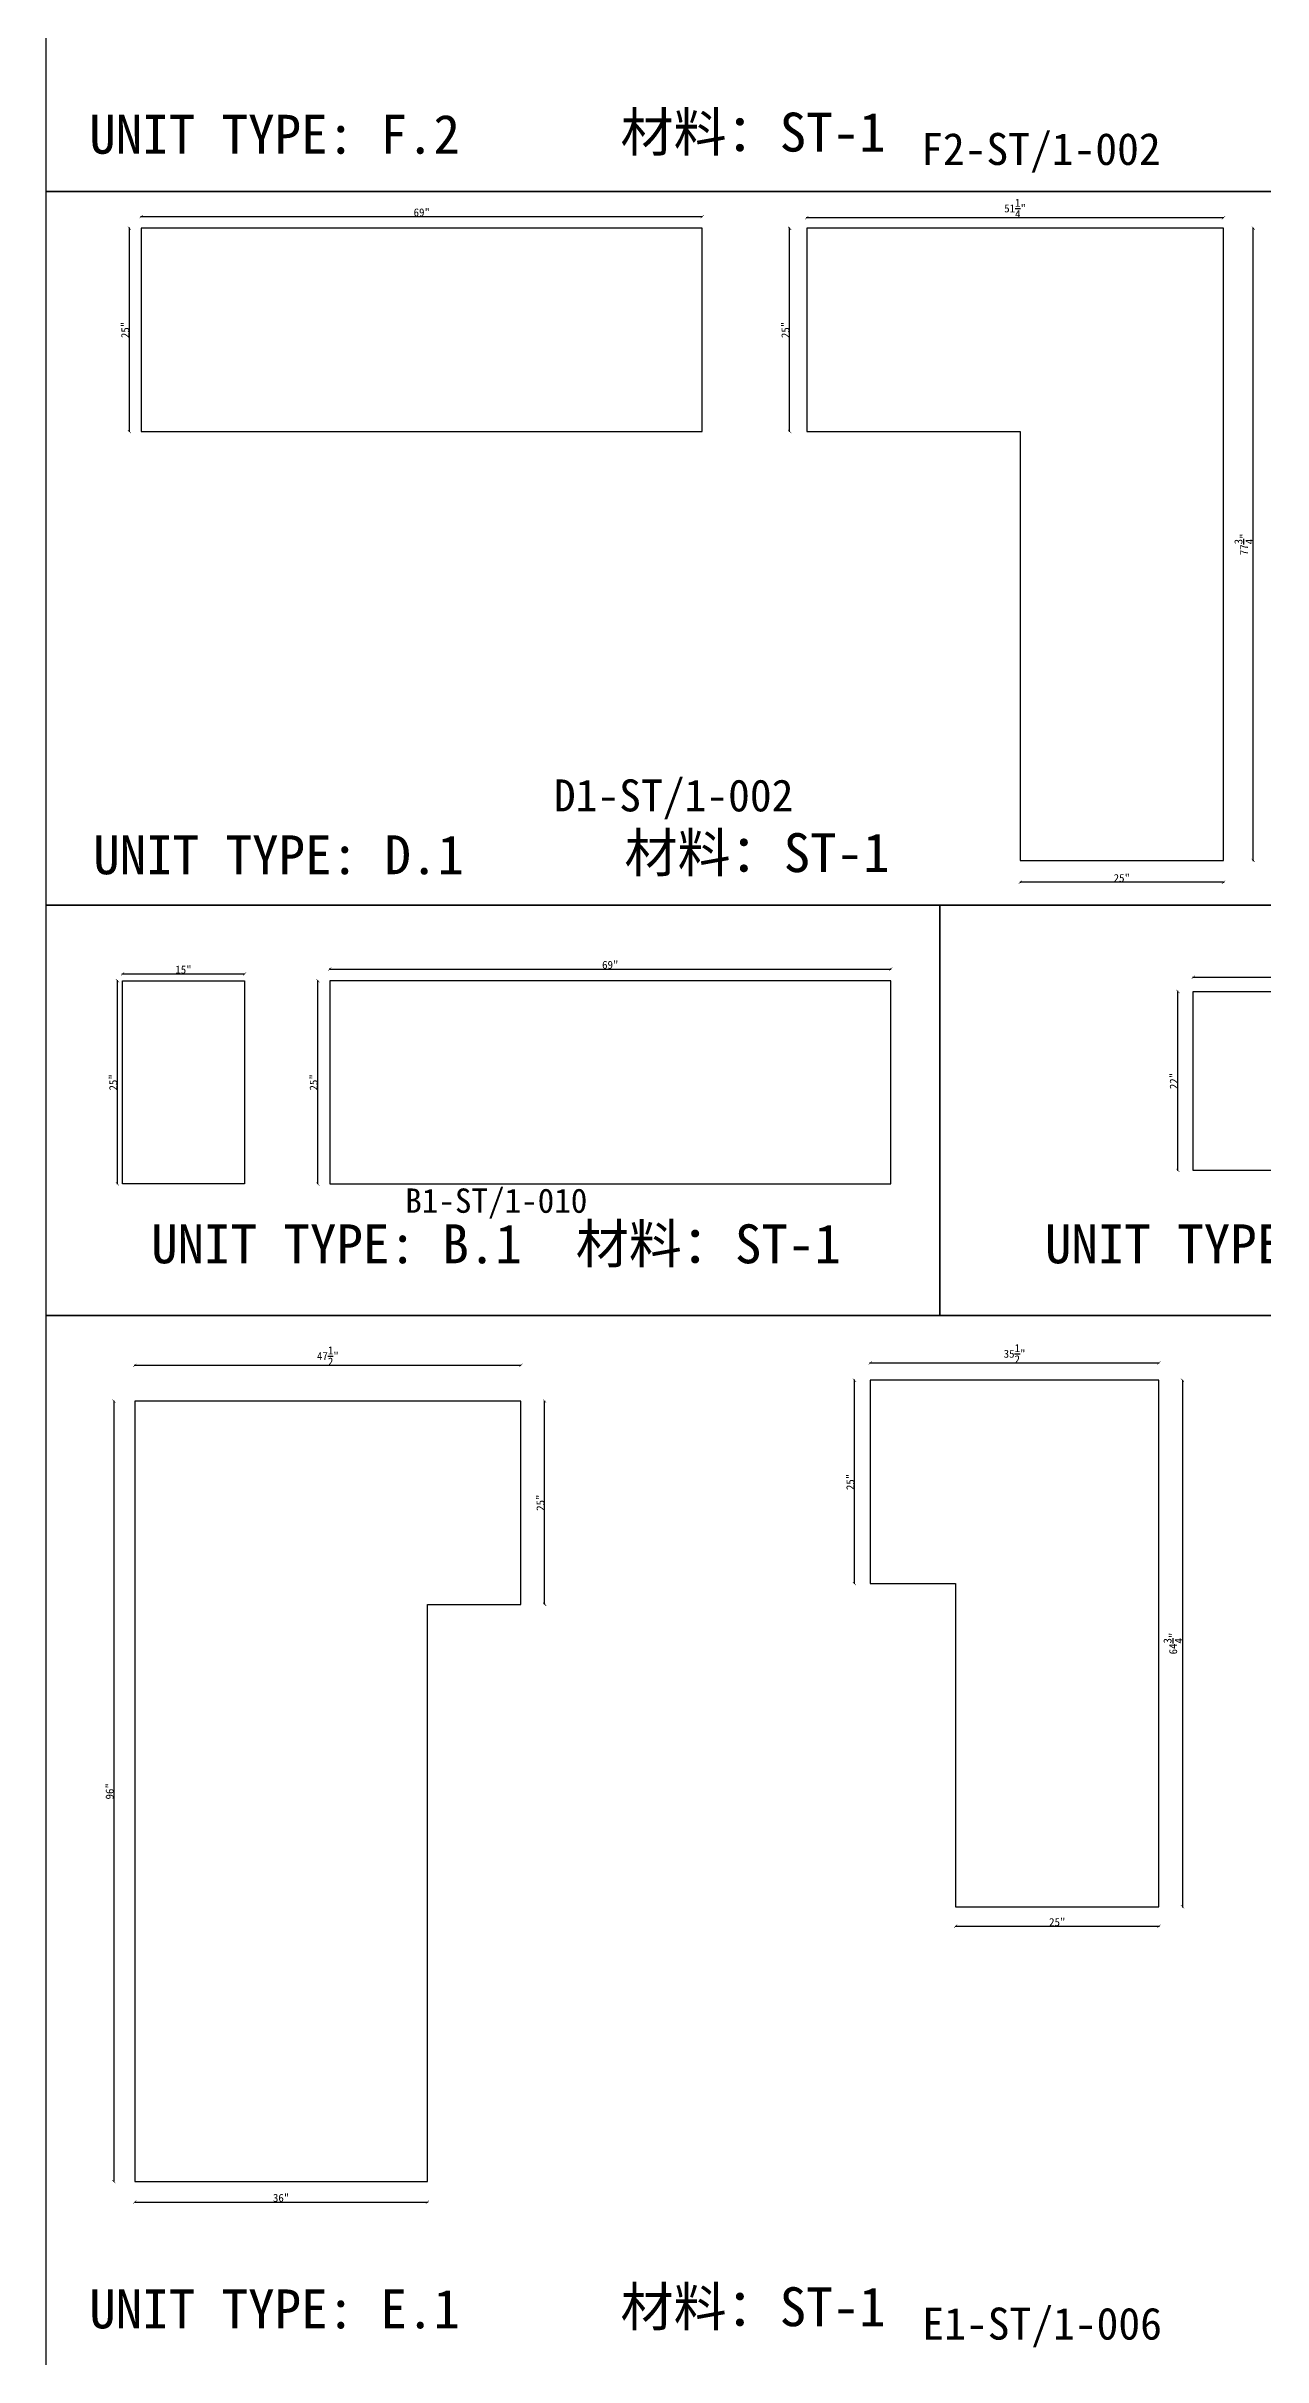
# Model space of a CAD drawing. Header units: millimetres. Extents: x -46966 to 138077, y -48408 to 2116.
# Drawn here: x 3188 to 6988, y -19970 to -12752 of the extents above; entities that cross this region are included whole.
import ezdxf
from ezdxf.enums import TextEntityAlignment as Align

# ---------------------------------------------------------------- set-up
doc = ezdxf.new("R2010")
doc.units = ezdxf.units.MM
doc.layers.add('PART_NUMBER', color=3, linetype='Continuous')
doc.styles.add('样式 1', font='')
doc.styles.get('样式 1').set_extended_font_data('NSimSun')
doc.dimstyles.new('副本 ISO-25', dxfattribs={"dimtxt": 25, "dimasz": 10, "dimexe": 1.5, "dimexo": 0.5, "dimtad": 1, "dimlfac": 0.03937, "dimlunit": 5, "dimtxsty": '样式 1', "dimblk": 'ARCHTICK', "dimcen": 2.5, "dimclrd": 256, "dimclrt": 1, "dimazin": 3, "dimtfac": 1, "dimtmove": 0, "dimatfit": 3, "dimfxlon": 1})

# ---------------------------------------------------------------- blocks, each defined once
blk = doc.blocks.new('_ArchTick')
at = {"color": 0, "linetype": 'ByBlock', "const_width": 0.15}
blk.add_lwpolyline([(-0.5, -0.5), (0.5, 0.5)], dxfattribs=at)
blk = doc.blocks.new('*D577')
at = {"color": 0, "lineweight": -2, "transparency": 16777216}
for p, q in [((3448.3, -13320.4), (3445.8, -13320.4)), ((3448.3, -13955.4), (3445.8, -13955.4))]:
    blk.add_line(p, q, dxfattribs=at)
at = {"lineweight": -2, "transparency": 16777216}
blk.add_line((3447.3, -13955.4), (3447.3, -13320.4), dxfattribs=at)
at = {"layer": 'Defpoints', "color": 0, "transparency": 16777216}
for p in [(3447.3, -13320.4), (3484.3, -13320.4), (3484.3, -13955.4)]:
    blk.add_point(p, dxfattribs=at)
at = {"lineweight": -2, "transparency": 16777216, "xscale": 10, "yscale": 10, "zscale": 10}
for p, rotation in [((3447.3, -13320.4), 90), ((3447.3, -13955.4), 270)]:
    blk.add_blockref('_ArchTick', p, dxfattribs=dict(at, rotation=rotation))
at = {"color": 1, "transparency": 16777216, "insert": (3434.2, -13637.9), "char_height": 25, "attachment_point": 5, "rotation": 90, "style": '样式 1'}
blk.add_mtext('\\A1;25"', dxfattribs=at)
blk = doc.blocks.new('*D578')
at = {"color": 0, "lineweight": -2, "transparency": 16777216}
for p, q in [((3484.3, -13285), (3484.3, -13282.5)), ((5236.9, -13285), (5236.9, -13282.5))]:
    blk.add_line(p, q, dxfattribs=at)
at = {"lineweight": -2, "transparency": 16777216}
blk.add_line((3484.3, -13284), (5236.9, -13284), dxfattribs=at)
at = {"layer": 'Defpoints', "color": 0, "transparency": 16777216}
for p in [(3484.3, -13320.4), (5236.9, -13284), (5236.9, -13320.4)]:
    blk.add_point(p, dxfattribs=at)
at = {"lineweight": -2, "transparency": 16777216, "xscale": 10, "yscale": 10, "zscale": 10, "rotation": 180}
blk.add_blockref('_ArchTick', (3484.3, -13284), dxfattribs=at)
at = {"lineweight": -2, "transparency": 16777216, "xscale": 10, "yscale": 10, "zscale": 10}
blk.add_blockref('_ArchTick', (5236.9, -13284), dxfattribs=at)
at = {"color": 1, "transparency": 16777216, "insert": (4360.6, -13270.9), "char_height": 25, "attachment_point": 5, "style": '样式 1'}
blk.add_mtext('\\A1;69"', dxfattribs=at)
blk = doc.blocks.new('*D579')
at = {"color": 0, "lineweight": -2, "transparency": 16777216}
for p, q in [((5563.2, -13288.2), (5563.2, -13285.7)), ((6864.9, -13288.2), (6864.9, -13285.7))]:
    blk.add_line(p, q, dxfattribs=at)
at = {"lineweight": -2, "transparency": 16777216}
blk.add_line((5563.2, -13287.2), (6864.9, -13287.2), dxfattribs=at)
at = {"layer": 'Defpoints', "color": 0, "transparency": 16777216}
for p in [(5563.2, -13320.4), (6864.9, -13287.2), (6864.9, -13320.4)]:
    blk.add_point(p, dxfattribs=at)
at = {"lineweight": -2, "transparency": 16777216, "xscale": 10, "yscale": 10, "zscale": 10, "rotation": 180}
blk.add_blockref('_ArchTick', (5563.2, -13287.2), dxfattribs=at)
at = {"lineweight": -2, "transparency": 16777216, "xscale": 10, "yscale": 10, "zscale": 10}
blk.add_blockref('_ArchTick', (6864.9, -13287.2), dxfattribs=at)
at = {"color": 1, "transparency": 16777216, "insert": (6214, -13258.2), "char_height": 25, "attachment_point": 5, "style": '样式 1'}
blk.add_mtext('\\A1;51{\\H1x;\\S1/4;}"', dxfattribs=at)
blk = doc.blocks.new('*D580')
at = {"color": 0, "lineweight": -2, "transparency": 16777216}
for p, q in [((5510.7, -13320.4), (5508.2, -13320.4)), ((5510.7, -13955.4), (5508.2, -13955.4))]:
    blk.add_line(p, q, dxfattribs=at)
at = {"lineweight": -2, "transparency": 16777216}
blk.add_line((5509.7, -13955.4), (5509.7, -13320.4), dxfattribs=at)
at = {"layer": 'Defpoints', "color": 0, "transparency": 16777216}
for p in [(5509.7, -13320.4), (5563.2, -13320.4), (5563.2, -13955.4)]:
    blk.add_point(p, dxfattribs=at)
at = {"lineweight": -2, "transparency": 16777216, "xscale": 10, "yscale": 10, "zscale": 10}
for p, rotation in [((5509.7, -13320.4), 90), ((5509.7, -13955.4), 270)]:
    blk.add_blockref('_ArchTick', p, dxfattribs=dict(at, rotation=rotation))
at = {"color": 1, "transparency": 16777216, "insert": (5496.6, -13637.9), "char_height": 25, "attachment_point": 5, "rotation": 90, "style": '样式 1'}
blk.add_mtext('\\A1;25"', dxfattribs=at)
blk = doc.blocks.new('*D581')
at = {"color": 0, "lineweight": -2, "transparency": 16777216}
for p, q in [((6229.9, -15362.6), (6229.9, -15365.1)), ((6864.9, -15362.6), (6864.9, -15365.1))]:
    blk.add_line(p, q, dxfattribs=at)
at = {"lineweight": -2, "transparency": 16777216}
blk.add_line((6864.9, -15363.6), (6229.9, -15363.6), dxfattribs=at)
at = {"layer": 'Defpoints', "color": 0, "transparency": 16777216}
for p in [(6229.9, -15295.2), (6864.9, -15295.2), (6229.9, -15363.6)]:
    blk.add_point(p, dxfattribs=at)
at = {"lineweight": -2, "transparency": 16777216, "xscale": 10, "yscale": 10, "zscale": 10, "rotation": 180}
blk.add_blockref('_ArchTick', (6229.9, -15363.6), dxfattribs=at)
at = {"lineweight": -2, "transparency": 16777216, "xscale": 10, "yscale": 10, "zscale": 10}
blk.add_blockref('_ArchTick', (6864.9, -15363.6), dxfattribs=at)
at = {"color": 1, "transparency": 16777216, "insert": (6547.4, -15350.5), "char_height": 25, "attachment_point": 5, "style": '样式 1'}
blk.add_mtext('\\A1;25"', dxfattribs=at)
blk = doc.blocks.new('*D582')
at = {"color": 0, "lineweight": -2, "transparency": 16777216}
for p, q in [((6957.1, -13320.4), (6959.6, -13320.4)), ((6957.1, -15295.2), (6959.6, -15295.2))]:
    blk.add_line(p, q, dxfattribs=at)
at = {"lineweight": -2, "transparency": 16777216}
blk.add_line((6958.1, -15295.2), (6958.1, -13320.4), dxfattribs=at)
at = {"layer": 'Defpoints', "color": 0, "transparency": 16777216}
for p in [(6864.9, -13320.4), (6958.1, -13320.4), (6864.9, -15295.2)]:
    blk.add_point(p, dxfattribs=at)
at = {"lineweight": -2, "transparency": 16777216, "xscale": 10, "yscale": 10, "zscale": 10}
for p, rotation in [((6958.1, -13320.4), 90), ((6958.1, -15295.2), 270)]:
    blk.add_blockref('_ArchTick', p, dxfattribs=dict(at, rotation=rotation))
at = {"color": 1, "transparency": 16777216, "insert": (6929, -14307.8), "char_height": 25, "attachment_point": 5, "rotation": 90, "style": '样式 1'}
blk.add_mtext('\\A1;77{\\H1x;\\S3/4;}"', dxfattribs=at)
blk = doc.blocks.new('*D589')
at = {"color": 0, "lineweight": -2, "transparency": 16777216}
for p, q in [((3411, -15671.2), (3408.5, -15671.2)), ((3411, -16306.2), (3408.5, -16306.2))]:
    blk.add_line(p, q, dxfattribs=at)
at = {"lineweight": -2, "transparency": 16777216}
blk.add_line((3410, -16306.2), (3410, -15671.2), dxfattribs=at)
at = {"layer": 'Defpoints', "color": 0, "transparency": 16777216}
for p in [(3410, -15671.2), (3425.8, -15671.2), (3425.8, -16306.2)]:
    blk.add_point(p, dxfattribs=at)
at = {"lineweight": -2, "transparency": 16777216, "xscale": 10, "yscale": 10, "zscale": 10}
for p, rotation in [((3410, -15671.2), 90), ((3410, -16306.2), 270)]:
    blk.add_blockref('_ArchTick', p, dxfattribs=dict(at, rotation=rotation))
at = {"color": 1, "transparency": 16777216, "insert": (3396.9, -15988.7), "char_height": 25, "attachment_point": 5, "rotation": 90, "style": '样式 1'}
blk.add_mtext('\\A1;25"', dxfattribs=at)
blk = doc.blocks.new('*D590')
at = {"color": 0, "lineweight": -2, "transparency": 16777216}
for p, q in [((3425.8, -15650.8), (3425.8, -15648.3)), ((3806.8, -15650.8), (3806.8, -15648.3))]:
    blk.add_line(p, q, dxfattribs=at)
at = {"lineweight": -2, "transparency": 16777216}
blk.add_line((3425.8, -15649.8), (3806.8, -15649.8), dxfattribs=at)
at = {"layer": 'Defpoints', "color": 0, "transparency": 16777216}
for p in [(3806.8, -15649.8), (3425.8, -15671.2), (3806.8, -15671.2)]:
    blk.add_point(p, dxfattribs=at)
at = {"lineweight": -2, "transparency": 16777216, "xscale": 10, "yscale": 10, "zscale": 10, "rotation": 180}
blk.add_blockref('_ArchTick', (3425.8, -15649.8), dxfattribs=at)
at = {"lineweight": -2, "transparency": 16777216, "xscale": 10, "yscale": 10, "zscale": 10}
blk.add_blockref('_ArchTick', (3806.8, -15649.8), dxfattribs=at)
at = {"color": 1, "transparency": 16777216, "insert": (3616.3, -15636.6), "char_height": 25, "attachment_point": 5, "style": '样式 1'}
blk.add_mtext('\\A1;15"', dxfattribs=at)
blk = doc.blocks.new('*D591')
at = {"color": 0, "lineweight": -2, "transparency": 16777216}
for p, q in [((4037.1, -15671.2), (4034.6, -15671.2)), ((4037.1, -16306.2), (4034.6, -16306.2))]:
    blk.add_line(p, q, dxfattribs=at)
at = {"lineweight": -2, "transparency": 16777216}
blk.add_line((4036.1, -16306.2), (4036.1, -15671.2), dxfattribs=at)
at = {"layer": 'Defpoints', "color": 0, "transparency": 16777216}
for p in [(4036.1, -15671.2), (4073.1, -15671.2), (4073.1, -16306.2)]:
    blk.add_point(p, dxfattribs=at)
at = {"lineweight": -2, "transparency": 16777216, "xscale": 10, "yscale": 10, "zscale": 10}
for p, rotation in [((4036.1, -15671.2), 90), ((4036.1, -16306.2), 270)]:
    blk.add_blockref('_ArchTick', p, dxfattribs=dict(at, rotation=rotation))
at = {"color": 1, "transparency": 16777216, "insert": (4023, -15988.7), "char_height": 25, "attachment_point": 5, "rotation": 90, "style": '样式 1'}
blk.add_mtext('\\A1;25"', dxfattribs=at)
blk = doc.blocks.new('*D592')
at = {"color": 0, "lineweight": -2, "transparency": 16777216}
for p, q in [((4073.1, -15635.9), (4073.1, -15633.4)), ((5825.7, -15635.9), (5825.7, -15633.4))]:
    blk.add_line(p, q, dxfattribs=at)
at = {"lineweight": -2, "transparency": 16777216}
blk.add_line((4073.1, -15634.9), (5825.7, -15634.9), dxfattribs=at)
at = {"layer": 'Defpoints', "color": 0, "transparency": 16777216}
for p in [(5825.7, -15634.9), (4073.1, -15671.2), (5825.7, -15671.2)]:
    blk.add_point(p, dxfattribs=at)
at = {"lineweight": -2, "transparency": 16777216, "xscale": 10, "yscale": 10, "zscale": 10, "rotation": 180}
blk.add_blockref('_ArchTick', (4073.1, -15634.9), dxfattribs=at)
at = {"lineweight": -2, "transparency": 16777216, "xscale": 10, "yscale": 10, "zscale": 10}
blk.add_blockref('_ArchTick', (5825.7, -15634.9), dxfattribs=at)
at = {"color": 1, "transparency": 16777216, "insert": (4949.4, -15621.7), "char_height": 25, "attachment_point": 5, "style": '样式 1'}
blk.add_mtext('\\A1;69"', dxfattribs=at)
blk = doc.blocks.new('*D593')
at = {"color": 0, "lineweight": -2, "transparency": 16777216}
for p, q in [((6770.4, -15661.4), (6770.4, -15658.9)), ((8005.5, -15661.4), (8005.5, -15658.9))]:
    blk.add_line(p, q, dxfattribs=at)
at = {"lineweight": -2, "transparency": 16777216}
blk.add_line((6770.4, -15660.4), (8005.5, -15660.4), dxfattribs=at)
at = {"layer": 'Defpoints', "color": 0, "transparency": 16777216}
for p in [(8005.5, -15660.4), (6770.4, -15705), (8005.5, -15705)]:
    blk.add_point(p, dxfattribs=at)
at = {"lineweight": -2, "transparency": 16777216, "xscale": 10, "yscale": 10, "zscale": 10, "rotation": 180}
blk.add_blockref('_ArchTick', (6770.4, -15660.4), dxfattribs=at)
at = {"lineweight": -2, "transparency": 16777216, "xscale": 10, "yscale": 10, "zscale": 10}
blk.add_blockref('_ArchTick', (8005.5, -15660.4), dxfattribs=at)
at = {"color": 1, "transparency": 16777216, "insert": (7388, -15631.4), "char_height": 25, "attachment_point": 5, "style": '样式 1'}
blk.add_mtext('\\A1;48{\\H1x;\\S5/8;}"', dxfattribs=at)
blk = doc.blocks.new('*D594')
at = {"color": 0, "lineweight": -2, "transparency": 16777216}
for p, q in [((6723.7, -15705), (6721.2, -15705)), ((6723.7, -16263.8), (6721.2, -16263.8))]:
    blk.add_line(p, q, dxfattribs=at)
at = {"lineweight": -2, "transparency": 16777216}
blk.add_line((6722.7, -16263.8), (6722.7, -15705), dxfattribs=at)
at = {"layer": 'Defpoints', "color": 0, "transparency": 16777216}
for p in [(6722.7, -15705), (6770.4, -15705), (6770.4, -16263.8)]:
    blk.add_point(p, dxfattribs=at)
at = {"lineweight": -2, "transparency": 16777216, "xscale": 10, "yscale": 10, "zscale": 10}
for p, rotation in [((6722.7, -15705), 90), ((6722.7, -16263.8), 270)]:
    blk.add_blockref('_ArchTick', p, dxfattribs=dict(at, rotation=rotation))
at = {"color": 1, "transparency": 16777216, "insert": (6709.5, -15984.4), "char_height": 25, "attachment_point": 5, "rotation": 90, "style": '样式 1'}
blk.add_mtext('\\A1;22"', dxfattribs=at)
blk = doc.blocks.new('*D601')
at = {"color": 0, "lineweight": -2, "transparency": 16777216}
for p, q in [((5761.5, -16866.5), (5761.5, -16864)), ((6663.2, -16866.5), (6663.2, -16864))]:
    blk.add_line(p, q, dxfattribs=at)
at = {"lineweight": -2, "transparency": 16777216}
blk.add_line((6663.2, -16865.5), (5761.5, -16865.5), dxfattribs=at)
at = {"layer": 'Defpoints', "color": 0, "transparency": 16777216}
for p in [(5761.5, -16865.5), (5761.5, -16919.5), (6663.2, -16919.5)]:
    blk.add_point(p, dxfattribs=at)
at = {"lineweight": -2, "transparency": 16777216, "xscale": 10, "yscale": 10, "zscale": 10, "rotation": 180}
blk.add_blockref('_ArchTick', (5761.5, -16865.5), dxfattribs=at)
at = {"lineweight": -2, "transparency": 16777216, "xscale": 10, "yscale": 10, "zscale": 10}
blk.add_blockref('_ArchTick', (6663.2, -16865.5), dxfattribs=at)
at = {"color": 1, "transparency": 16777216, "insert": (6212.4, -16836.5), "char_height": 25, "attachment_point": 5, "style": '样式 1'}
blk.add_mtext('\\A1;35{\\H1x;\\S1/2;}"', dxfattribs=at)
blk = doc.blocks.new('*D602')
at = {"color": 0, "lineweight": -2, "transparency": 16777216}
for p, q in [((6735.7, -16919.5), (6738.2, -16919.5)), ((6735.7, -18564.1), (6738.2, -18564.1))]:
    blk.add_line(p, q, dxfattribs=at)
at = {"lineweight": -2, "transparency": 16777216}
blk.add_line((6736.7, -16919.5), (6736.7, -18564.1), dxfattribs=at)
at = {"layer": 'Defpoints', "color": 0, "transparency": 16777216}
for p in [(6663.2, -16919.5), (6663.2, -18564.1), (6736.7, -18564.1)]:
    blk.add_point(p, dxfattribs=at)
at = {"lineweight": -2, "transparency": 16777216, "xscale": 10, "yscale": 10, "zscale": 10}
for p, rotation in [((6736.7, -16919.5), 90), ((6736.7, -18564.1), 270)]:
    blk.add_blockref('_ArchTick', p, dxfattribs=dict(at, rotation=rotation))
at = {"color": 1, "transparency": 16777216, "insert": (6707.6, -17741.8), "char_height": 25, "attachment_point": 5, "rotation": 90, "style": '样式 1'}
blk.add_mtext('\\A1;64{\\H1x;\\S3/4;}"', dxfattribs=at)
blk = doc.blocks.new('*D597')
at = {"color": 0, "lineweight": -2, "transparency": 16777216}
for p, q in [((6028.2, -18624.4), (6028.2, -18626.9)), ((6663.2, -18624.4), (6663.2, -18626.9))]:
    blk.add_line(p, q, dxfattribs=at)
at = {"lineweight": -2, "transparency": 16777216}
blk.add_line((6663.2, -18625.4), (6028.2, -18625.4), dxfattribs=at)
at = {"layer": 'Defpoints', "color": 0, "transparency": 16777216}
for p in [(6028.2, -18564.1), (6663.2, -18564.1), (6028.2, -18625.4)]:
    blk.add_point(p, dxfattribs=at)
at = {"lineweight": -2, "transparency": 16777216, "xscale": 10, "yscale": 10, "zscale": 10, "rotation": 180}
blk.add_blockref('_ArchTick', (6028.2, -18625.4), dxfattribs=at)
at = {"lineweight": -2, "transparency": 16777216, "xscale": 10, "yscale": 10, "zscale": 10}
blk.add_blockref('_ArchTick', (6663.2, -18625.4), dxfattribs=at)
at = {"color": 1, "transparency": 16777216, "insert": (6345.7, -18612.3), "char_height": 25, "attachment_point": 5, "style": '样式 1'}
blk.add_mtext('\\A1;25"', dxfattribs=at)
blk = doc.blocks.new('*D598')
at = {"color": 0, "lineweight": -2, "transparency": 16777216}
for p, q in [((5713.5, -16919.5), (5711, -16919.5)), ((5713.5, -17554.5), (5711, -17554.5))]:
    blk.add_line(p, q, dxfattribs=at)
at = {"lineweight": -2, "transparency": 16777216}
blk.add_line((5712.5, -17554.5), (5712.5, -16919.5), dxfattribs=at)
at = {"layer": 'Defpoints', "color": 0, "transparency": 16777216}
for p in [(5712.5, -16919.5), (5761.5, -16919.5), (5761.5, -17554.5)]:
    blk.add_point(p, dxfattribs=at)
at = {"lineweight": -2, "transparency": 16777216, "xscale": 10, "yscale": 10, "zscale": 10}
for p, rotation in [((5712.5, -16919.5), 90), ((5712.5, -17554.5), 270)]:
    blk.add_blockref('_ArchTick', p, dxfattribs=dict(at, rotation=rotation))
at = {"color": 1, "transparency": 16777216, "insert": (5699.4, -17237), "char_height": 25, "attachment_point": 5, "rotation": 90, "style": '样式 1'}
blk.add_mtext('\\A1;25"', dxfattribs=at)
blk = doc.blocks.new('*D599')
at = {"color": 0, "lineweight": -2, "transparency": 16777216}
for p, q in [((3464, -16873.7), (3464, -16871.2)), ((4670.5, -16873.7), (4670.5, -16871.2))]:
    blk.add_line(p, q, dxfattribs=at)
at = {"lineweight": -2, "transparency": 16777216}
blk.add_line((3464, -16872.7), (4670.5, -16872.7), dxfattribs=at)
at = {"layer": 'Defpoints', "color": 0, "transparency": 16777216}
for p in [(4670.5, -16872.7), (3464, -16984.4), (4670.5, -16984.4)]:
    blk.add_point(p, dxfattribs=at)
at = {"lineweight": -2, "transparency": 16777216, "xscale": 10, "yscale": 10, "zscale": 10, "rotation": 180}
blk.add_blockref('_ArchTick', (3464, -16872.7), dxfattribs=at)
at = {"lineweight": -2, "transparency": 16777216, "xscale": 10, "yscale": 10, "zscale": 10}
blk.add_blockref('_ArchTick', (4670.5, -16872.7), dxfattribs=at)
at = {"color": 1, "transparency": 16777216, "insert": (4067.3, -16843.7), "char_height": 25, "attachment_point": 5, "style": '样式 1'}
blk.add_mtext('\\A1;47{\\H1x;\\S1/2;}"', dxfattribs=at)
blk = doc.blocks.new('*D600')
at = {"color": 0, "lineweight": -2, "transparency": 16777216}
for p, q in [((3399.8, -16984.4), (3397.3, -16984.4)), ((3399.8, -19422.8), (3397.3, -19422.8))]:
    blk.add_line(p, q, dxfattribs=at)
at = {"lineweight": -2, "transparency": 16777216}
blk.add_line((3398.8, -16984.4), (3398.8, -19422.8), dxfattribs=at)
at = {"layer": 'Defpoints', "color": 0, "transparency": 16777216}
for p in [(3464, -16984.4), (3398.8, -19422.8), (3464, -19422.8)]:
    blk.add_point(p, dxfattribs=at)
at = {"lineweight": -2, "transparency": 16777216, "xscale": 10, "yscale": 10, "zscale": 10}
for p, rotation in [((3398.8, -16984.4), 90), ((3398.8, -19422.8), 270)]:
    blk.add_blockref('_ArchTick', p, dxfattribs=dict(at, rotation=rotation))
at = {"color": 1, "transparency": 16777216, "insert": (3385.7, -18203.6), "char_height": 25, "attachment_point": 5, "rotation": 90, "style": '样式 1'}
blk.add_mtext('\\A1;96"', dxfattribs=at)
blk = doc.blocks.new('*D603')
at = {"color": 0, "lineweight": -2, "transparency": 16777216}
for p, q in [((3464, -19486), (3464, -19488.5)), ((4378.4, -19486), (4378.4, -19488.5))]:
    blk.add_line(p, q, dxfattribs=at)
at = {"lineweight": -2, "transparency": 16777216}
blk.add_line((3464, -19487), (4378.4, -19487), dxfattribs=at)
at = {"layer": 'Defpoints', "color": 0, "transparency": 16777216}
for p in [(3464, -19422.8), (4378.4, -19422.8), (4378.4, -19487)]:
    blk.add_point(p, dxfattribs=at)
at = {"lineweight": -2, "transparency": 16777216, "xscale": 10, "yscale": 10, "zscale": 10, "rotation": 180}
blk.add_blockref('_ArchTick', (3464, -19487), dxfattribs=at)
at = {"lineweight": -2, "transparency": 16777216, "xscale": 10, "yscale": 10, "zscale": 10}
blk.add_blockref('_ArchTick', (4378.4, -19487), dxfattribs=at)
at = {"color": 1, "transparency": 16777216, "insert": (3921.2, -19473.9), "char_height": 25, "attachment_point": 5, "style": '样式 1'}
blk.add_mtext('\\A1;36"', dxfattribs=at)
blk = doc.blocks.new('*D604')
at = {"color": 0, "lineweight": -2, "transparency": 16777216}
for p, q in [((4743.5, -16984.4), (4746, -16984.4)), ((4743.5, -17619.4), (4746, -17619.4))]:
    blk.add_line(p, q, dxfattribs=at)
at = {"lineweight": -2, "transparency": 16777216}
blk.add_line((4744.5, -17619.4), (4744.5, -16984.4), dxfattribs=at)
at = {"layer": 'Defpoints', "color": 0, "transparency": 16777216}
for p in [(4670.5, -16984.4), (4744.5, -16984.4), (4670.5, -17619.4)]:
    blk.add_point(p, dxfattribs=at)
at = {"lineweight": -2, "transparency": 16777216, "xscale": 10, "yscale": 10, "zscale": 10}
for p, rotation in [((4744.5, -16984.4), 90), ((4744.5, -17619.4), 270)]:
    blk.add_blockref('_ArchTick', p, dxfattribs=dict(at, rotation=rotation))
at = {"color": 1, "transparency": 16777216, "insert": (4731.4, -17301.9), "char_height": 25, "attachment_point": 5, "rotation": 90, "style": '样式 1'}
blk.add_mtext('\\A1;25"', dxfattribs=at)

msp = doc.modelspace()

# ---------------------------------------------------------------- linework, layer by layer
at = {"color": 1}
for points in [[(3187.523, -9923.375), (7144.404, -9923.375), (7144.404, -13205.431), (3187.523, -13205.431)], [(3187.523, -13205.431), (7144.404, -13205.431), (7144.404, -15434.998), (3187.523, -15434.998)], [(3187.523, -15434.998), (5979.397, -15434.998), (5979.397, -16717.396), (3187.523, -16717.396)], [(5979.397, -15434.998), (8771.271, -15434.998), (8771.271, -16717.396), (5979.397, -16717.396)], [(3187.523, -16717.396), (7144.404, -16717.396), (7144.404, -19999.452), (3187.523, -19999.452)]]:
    msp.add_lwpolyline(points, close=True, dxfattribs=at)
for points in [[(3484.274, -13955.357), (5236.874, -13955.357), (5236.874, -13320.357), (3484.274, -13320.357)], [(6864.919, -13320.357), (5563.169, -13320.357), (5563.169, -13955.357), (6229.919, -13955.357), (6229.919, -15295.207), (6864.919, -15295.207)], [(3425.796, -16306.188), (3425.796, -15671.188), (3806.796, -15671.188), (3806.796, -16306.188)], [(4073.065, -16306.188), (5825.665, -16306.188), (5825.665, -15671.188), (4073.065, -15671.188)], [(6770.437, -15704.977), (8005.512, -15704.977), (8005.512, -16263.777), (6770.437, -16263.777)], [(6663.229, -16919.473), (5761.529, -16919.473), (5761.529, -17554.473), (6028.229, -17554.473), (6028.229, -18564.123), (6663.229, -18564.123)], [(4378.412, -17619.43), (4670.512, -17619.43), (4670.512, -16984.43), (3464.012, -16984.43), (3464.012, -19422.83), (4378.412, -19422.83)]]:
    msp.add_lwpolyline(points, close=True)

# ---------------------------------------------------------------- texts
at = {"style": '样式 1'}
for s, p in [('UNIT TYPE: F.2', (3321.98, -13087.297)), ('材料：ST-1', (4981.267, -13080.642)), ('UNIT TYPE: D.1', (3334.321, -15338.427)), ('材料：ST-1', (4993.608, -15331.772)), ('UNIT TYPE: B.1', (3515.15, -16553.892)), ('材料：ST-1', (4841.431, -16553.892)), ('UNIT TYPE: B.1', (6307.025, -16553.892)), ('UNIT TYPE: E.1', (3321.98, -19881.318)), ('材料：ST-1', (4981.267, -19874.663))]:
    msp.add_text(s, height=121.5865, dxfattribs=at).set_placement(p)
at = {"layer": 'PART_NUMBER', "color": 3, "style": '样式 1'}
for s, height, p in [('F2-ST/1-002', 100, (6294.61, -13072.6)), ('D1-ST/1-002', 100, (5147.386, -15092.167)), ('B1-ST/1-010', 76, (4593.49, -16358.245)), ('E1-ST/1-006', 100, (6298.532, -19866.621))]:
    msp.add_text(s, height=height, dxfattribs=at).set_placement(p, align=Align.MIDDLE_CENTER)

# ---------------------------------------------------------------- dimensions: what is measured, and where the dimension line sits
for base, p1, p2, picture, middle in [((5236.874, -13284.027), (3484.274, -13320.357), (5236.874, -13320.357), '*D578', (4360.574, -13270.902)), ((6864.919, -13287.225), (5563.169, -13320.357), (6864.919, -13320.357), '*D579', (6214.044, -13258.201)), ((6229.919, -15363.623), (6864.919, -15295.207), (6229.919, -15295.207), '*D581', (6547.419, -15350.498)), ((3806.796, -15649.753), (3425.796, -15671.188), (3806.796, -15671.188), '*D590', (3616.296, -15636.628)), ((5825.665, -15634.858), (4073.065, -15671.188), (5825.665, -15671.188), '*D592', (4949.365, -15621.733)), ((8005.512, -15660.448), (6770.437, -15704.977), (8005.512, -15704.977), '*D593', (7387.974, -15631.355)), ((4670.512, -16872.708), (3464.012, -16984.43), (4670.512, -16984.43), '*D599', (4067.262, -16843.685)), ((5761.529, -16865.501), (6663.229, -16919.473), (5761.529, -16919.473), '*D601', (6212.379, -16836.478)), ((6028.229, -18625.379), (6663.229, -18564.123), (6028.229, -18564.123), '*D597', (6345.729, -18612.254)), ((4378.412, -19487.022), (3464.012, -19422.83), (4378.412, -19422.83), '*D603', (3921.212, -19473.897))]:
    dim = msp.add_linear_dim(base=base, p1=p1, p2=p2, dimstyle='副本 ISO-25')
    dim.commit()
    dim.dimension.update_dxf_attribs({"geometry": picture, "text_midpoint": middle})
for base, p1, p2, picture, middle in [((3447.334, -13320.357), (3484.274, -13955.357), (3484.274, -13320.357), '*D577', (3434.209, -13637.857)), ((5509.724, -13320.357), (5563.169, -13955.357), (5563.169, -13320.357), '*D580', (5496.599, -13637.857)), ((6958.141, -13320.357), (6864.919, -15295.207), (6864.919, -13320.357), '*D582', (6929.048, -14307.782)), ((3409.997, -15671.188), (3425.796, -16306.188), (3425.796, -15671.188), '*D589', (3396.872, -15988.688)), ((4036.125, -15671.188), (4073.065, -16306.188), (4073.065, -15671.188), '*D591', (4023, -15988.688)), ((6722.673, -15704.977), (6770.437, -16263.777), (6770.437, -15704.977), '*D594', (6709.548, -15984.377)), ((5712.484, -16919.473), (5761.529, -17554.473), (5761.529, -16919.473), '*D598', (5699.359, -17236.973)), ((6736.669, -18564.123), (6663.229, -16919.473), (6663.229, -18564.123), '*D602', (6707.576, -17741.798)), ((3398.78, -19422.83), (3464.012, -16984.43), (3464.012, -19422.83), '*D600', (3385.655, -18203.63)), ((4744.516, -16984.43), (4670.512, -17619.43), (4670.512, -16984.43), '*D604', (4731.391, -17301.93))]:
    dim = msp.add_linear_dim(base=base, p1=p1, p2=p2, angle=90, dimstyle='副本 ISO-25')
    dim.commit()
    dim.dimension.update_dxf_attribs({"geometry": picture, "text_midpoint": middle})

doc.saveas('drawing.dxf')
